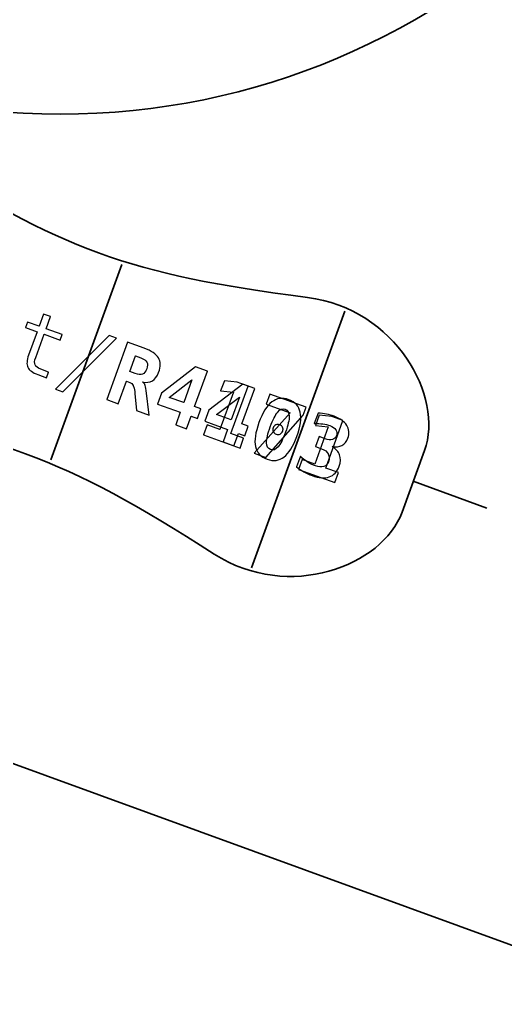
# Model space of a CAD drawing. Header units: centimetres. Extents: x -13.28 to -7.97, y -19.71 to -10.
# Drawn here: x -10.562 to -10.152, y -12.031 to -11.209 of the extents above; entities that cross this region are included whole.
import ezdxf

# ---------------------------------------------------------------- set-up
doc = ezdxf.new("R2010")
doc.units = ezdxf.units.CM
doc.header["$MEASUREMENT"] = 0
doc.layers.add('Layer 1', color=7, linetype='Continuous')

msp = doc.modelspace()

# ---------------------------------------------------------------- linework, layer by layer
at = {"layer": 'Layer 1', "color": 250, "lineweight": 53}
msp.add_open_spline([(-7.98516, -18.67627), (-7.98558, -18.14512), (-8.54242, -17.47947), (-9.25899, -17.74809), (-9.25899, -17.74809), (-9.33974, -17.74752), (-9.32433, -17.67658), (-9.29427, -17.64486), (-9.29427, -17.64486), (-8.42541, -16.74059), (-7.97135, -15.35802), (-7.98776, -14.15099), (-7.98776, -14.15099), (-8.21184, -14.17868), (-8.42831, -14.21438), (-8.63669, -14.25682), (-8.63669, -14.25682), (-8.67638, -14.26289), (-8.71688, -14.23848), (-8.68601, -14.18337), (-8.68601, -14.18337), (-8.5854, -14.05164), (-8.52574, -13.88669), (-8.52574, -13.70822), (-8.52574, -13.70822), (-8.52574, -13.57853), (-8.55718, -13.45672), (-8.61313, -13.34923), (-8.61313, -13.34923), (-8.64537, -13.2889), (-8.60484, -13.25401), (-8.56903, -13.24258), (-8.56903, -13.24258), (-8.25192, -13.14282), (-8.02222, -12.84641), (-8.02222, -12.49653), (-8.02222, -12.49653), (-8.02222, -12.14954), (-8.24821, -11.85574), (-8.56102, -11.7539), (-8.56102, -11.7539), (-8.60304, -11.74053), (-8.63764, -11.69188), (-8.60872, -11.63663), (-8.60872, -11.63663), (-8.55566, -11.53119), (-8.52574, -11.41269), (-8.52574, -11.28647), (-8.52574, -11.28647), (-8.52574, -10.85484), (-8.87549, -10.50334), (-9.30708, -10.50334), (-9.30708, -10.50334), (-9.32637, -10.50609), (-9.35491, -10.47712), (-9.33272, -10.43359), (-9.33272, -10.43359), (-9.31769, -10.39708), (-9.30887, -10.35711), (-9.30887, -10.31534), (-9.30887, -10.31534), (-9.30887, -10.14174), (-9.45097, -10.00144), (-9.62458, -10.00144), (-9.62458, -10.00144), (-9.74985, -10.00144), (-9.8572, -10.0746), (-9.90778, -10.18044), (-9.90778, -10.18044), (-9.92168, -10.21311), (-9.96716, -10.22842), (-10.00219, -10.19727), (-10.00219, -10.19727), (-10.13984, -10.07545), (-10.3205, -10.00144), (-10.51894, -10.00144), (-10.51894, -10.00144), (-10.88149, -10.00144), (-11.18562, -10.24715), (-11.27381, -10.58172), (-11.27381, -10.58172), (-11.28305, -10.60723), (-11.29519, -10.62928), (-11.34356, -10.60638), (-11.34356, -10.60638), (-11.45764, -10.54094), (-11.58884, -10.50334), (-11.72981, -10.50334), (-11.72981, -10.50334), (-12.16144, -10.50334), (-12.51213, -10.85484), (-12.51213, -11.28647), (-12.51213, -11.28647), (-12.51213, -11.41326), (-12.48278, -11.53256), (-12.42916, -11.63826), (-12.42916, -11.63826), (-12.39928, -11.69368), (-12.41141, -11.72797), (-12.4566, -11.74769), (-12.4566, -11.74769), (-12.77933, -11.84361), (-13.01484, -12.14238), (-13.01484, -12.49653), (-13.01484, -12.49653), (-13.01484, -12.8504), (-12.78017, -13.15079), (-12.45742, -13.24699), (-12.45742, -13.24699), (-12.41417, -13.26103), (-12.39388, -13.28587), (-12.41431, -13.32997), (-12.41431, -13.32997), (-12.47657, -13.44212), (-12.51213, -13.57056), (-12.51213, -13.70822), (-12.51213, -13.70822), (-12.51213, -13.93353), (-12.41621, -14.13705), (-12.26339, -14.27996), (-12.26339, -14.27996), (-12.22081, -14.31799), (-12.2218, -14.39077), (-12.23735, -14.41363), (-12.23735, -14.41363), (-13.28288, -16.47435), (-13.077, -17.4974), (-12.50388, -18.36118), (-12.50388, -18.36118), (-12.48648, -18.38171), (-12.45495, -18.50917), (-12.58255, -18.45502), (-12.58255, -18.45502), (-12.74006, -18.3966), (-13.06102, -18.34079), (-13.00299, -19.02733), (-13.00299, -19.02733), (-12.97558, -19.35213), (-12.77135, -19.30817), (-12.58008, -19.25924), (-12.58008, -19.25924), (-12.54547, -19.24284), (-12.48581, -19.31354), (-12.52233, -19.34934), (-12.52233, -19.34934), (-12.60241, -19.47793), (-12.87743, -19.49628), (-12.95462, -19.52961), (-12.95462, -19.52961), (-13.03177, -19.56281), (-13.00673, -19.6987), (-12.80966, -19.69856), (-12.80966, -19.69856), (-12.80966, -19.69856), (-9.46597, -19.6969), (-9.46597, -19.6969), (-9.46597, -19.6969), (-8.56328, -19.71164), (-7.98337, -19.45642), (-7.98516, -18.67805)], degree=3, knots=[0, 0, 0, 0, 0.025, 0.025, 0.025, 0.025, 0.05, 0.05, 0.05, 0.05, 0.075, 0.075, 0.075, 0.075, 0.1, 0.1, 0.1, 0.1, 0.125, 0.125, 0.125, 0.125, 0.15, 0.15, 0.15, 0.15, 0.175, 0.175, 0.175, 0.175, 0.2, 0.2, 0.2, 0.2, 0.225, 0.225, 0.225, 0.225, 0.25, 0.25, 0.25, 0.25, 0.275, 0.275, 0.275, 0.275, 0.3, 0.3, 0.3, 0.3, 0.325, 0.325, 0.325, 0.325, 0.35, 0.35, 0.35, 0.35, 0.375, 0.375, 0.375, 0.375, 0.4, 0.4, 0.4, 0.4, 0.425, 0.425, 0.425, 0.425, 0.45, 0.45, 0.45, 0.45, 0.475, 0.475, 0.475, 0.475, 0.5, 0.5, 0.5, 0.5, 0.525, 0.525, 0.525, 0.525, 0.55, 0.55, 0.55, 0.55, 0.575, 0.575, 0.575, 0.575, 0.6, 0.6, 0.6, 0.6, 0.625, 0.625, 0.625, 0.625, 0.65, 0.65, 0.65, 0.65, 0.675, 0.675, 0.675, 0.675, 0.7, 0.7, 0.7, 0.7, 0.725, 0.725, 0.725, 0.725, 0.75, 0.75, 0.75, 0.75, 0.775, 0.775, 0.775, 0.775, 0.8, 0.8, 0.8, 0.8, 0.825, 0.825, 0.825, 0.825, 0.85, 0.85, 0.85, 0.85, 0.875, 0.875, 0.875, 0.875, 0.9, 0.9, 0.9, 0.9, 0.925, 0.925, 0.925, 0.925, 0.95, 0.95, 0.95, 0.95, 0.975, 0.975, 0.975, 0.975, 1, 1, 1, 1], dxfattribs=at)
at = {"layer": 'Layer 1', "color": 7, "lineweight": 35}
for points, knots in [([(-9.92736, -10.68851), (-9.92736, -11.01986), (-10.19601, -11.28851), (-10.52736, -11.28851), (-10.52736, -11.28851), (-10.69445, -11.28851), (-10.84557, -11.22018), (-10.95436, -11.10996), (-10.95436, -11.10996), (-10.95436, -11.10996), (-10.95436, -10.26706), (-10.95436, -10.26706), (-10.95436, -10.26706), (-10.84557, -10.15684), (-10.69445, -10.08851), (-10.52736, -10.08851), (-10.52736, -10.08851), (-10.19601, -10.08851), (-9.92736, -10.35716), (-9.92736, -10.68851)], [0, 0, 0, 0, 0.2, 0.2, 0.2, 0.2, 0.4, 0.4, 0.4, 0.4, 0.6, 0.6, 0.6, 0.6, 0.8, 0.8, 0.8, 0.8, 1, 1, 1, 1]), ([(-10.31909, -11.44288), (-10.46977, -11.42353), (-10.526, -11.40287), (-10.65398, -11.32098), (-10.65398, -11.32098), (-10.71735, -11.28044), (-10.79599, -11.31119), (-10.81242, -11.35632), (-10.81242, -11.35632), (-10.81242, -11.35632), (-10.8313, -11.40819), (-10.8313, -11.40819), (-10.8313, -11.40819), (-10.84772, -11.45331), (-10.8072, -11.52754), (-10.73264, -11.5371), (-10.73264, -11.5371), (-10.58198, -11.55644), (-10.52571, -11.57708), (-10.39775, -11.659), (-10.39775, -11.659), (-10.33443, -11.69951), (-10.25576, -11.66883), (-10.23932, -11.62366), (-10.23932, -11.62366), (-10.23932, -11.62366), (-10.22044, -11.57179), (-10.22044, -11.57179), (-10.22044, -11.57179), (-10.204, -11.52662), (-10.24447, -11.45246), (-10.31909, -11.44288)], [0, 0, 0, 0, 0.125, 0.125, 0.125, 0.125, 0.25, 0.25, 0.25, 0.25, 0.375, 0.375, 0.375, 0.375, 0.5, 0.5, 0.5, 0.5, 0.625, 0.625, 0.625, 0.625, 0.75, 0.75, 0.75, 0.75, 0.875, 0.875, 0.875, 0.875, 1, 1, 1, 1]), ([(-11.29643, -12.84712), (-11.29643, -12.84712), (-10.886, -11.71949), (-10.886, -11.71949), (-10.886, -11.71949), (-10.886, -11.71949), (-9.75837, -12.12992), (-9.75837, -12.12992), (-9.75837, -12.12992), (-9.75837, -12.12992), (-10.1688, -13.25755), (-10.1688, -13.25755), (-10.1688, -13.25755), (-10.1688, -13.25755), (-11.29643, -12.84712), (-11.29643, -12.84712)], [0, 0, 0, 0, 0.25, 0.25, 0.25, 0.25, 0.5, 0.5, 0.5, 0.5, 0.75, 0.75, 0.75, 0.75, 1, 1, 1, 1])]:
    msp.add_open_spline(points, degree=3, knots=knots, dxfattribs=at)
at = {"layer": 'Layer 1', "color": 250, "lineweight": 35}
msp.add_open_spline([(-10.31909, -11.44288), (-10.46977, -11.42353), (-10.526, -11.40287), (-10.65398, -11.32098), (-10.65398, -11.32098), (-10.71735, -11.28044), (-10.79599, -11.31119), (-10.81242, -11.35632), (-10.81242, -11.35632), (-10.81242, -11.35632), (-10.8313, -11.40819), (-10.8313, -11.40819), (-10.8313, -11.40819), (-10.84772, -11.45331), (-10.8072, -11.52754), (-10.73264, -11.5371), (-10.73264, -11.5371), (-10.58198, -11.55644), (-10.52571, -11.57708), (-10.39775, -11.659), (-10.39775, -11.659), (-10.33443, -11.69951), (-10.25576, -11.66883), (-10.23932, -11.62366), (-10.23932, -11.62366), (-10.23932, -11.62366), (-10.22044, -11.57179), (-10.22044, -11.57179), (-10.22044, -11.57179), (-10.204, -11.52662), (-10.24447, -11.45246), (-10.31909, -11.44288)], degree=3, knots=[0, 0, 0, 0, 0.125, 0.125, 0.125, 0.125, 0.25, 0.25, 0.25, 0.25, 0.375, 0.375, 0.375, 0.375, 0.5, 0.5, 0.5, 0.5, 0.625, 0.625, 0.625, 0.625, 0.75, 0.75, 0.75, 0.75, 0.875, 0.875, 0.875, 0.875, 1, 1, 1, 1], dxfattribs=at)
at = {"layer": 'Layer 1', "color": 251, "lineweight": 35}
msp.add_open_spline([(-10.47546, -11.41523), (-10.47546, -11.41523), (-10.53531, -11.57967), (-10.53531, -11.57967)], degree=3, dxfattribs=at)
at = {"layer": 'Layer 1', "color": 250}
for points, knots in [([(-10.5355, -11.459), (-10.5355, -11.459), (-10.53925, -11.4693), (-10.53925, -11.4693), (-10.53925, -11.4693), (-10.53925, -11.4693), (-10.52572, -11.47422), (-10.52572, -11.47422), (-10.52572, -11.47422), (-10.52572, -11.47422), (-10.52739, -11.47886), (-10.52739, -11.47886), (-10.52739, -11.47886), (-10.52739, -11.47886), (-10.54094, -11.47393), (-10.54094, -11.47393), (-10.54094, -11.47393), (-10.54094, -11.47393), (-10.54809, -11.4936), (-10.54809, -11.4936), (-10.54809, -11.4936), (-10.54907, -11.49628), (-10.54924, -11.49833), (-10.54861, -11.49975), (-10.54861, -11.49975), (-10.54798, -11.50118), (-10.5464, -11.50235), (-10.54388, -11.50328), (-10.54388, -11.50328), (-10.54388, -11.50328), (-10.53718, -11.50571), (-10.53718, -11.50571), (-10.53718, -11.50571), (-10.53718, -11.50571), (-10.53891, -11.51047), (-10.53891, -11.51047), (-10.53891, -11.51047), (-10.53891, -11.51047), (-10.5462, -11.50783), (-10.5462, -11.50783), (-10.5462, -11.50783), (-10.55066, -11.5062), (-10.55348, -11.50416), (-10.55466, -11.50171), (-10.55466, -11.50171), (-10.55584, -11.49924), (-10.55564, -11.49582), (-10.55404, -11.49143), (-10.55404, -11.49143), (-10.55404, -11.49143), (-10.54688, -11.47176), (-10.54688, -11.47176), (-10.54688, -11.47176), (-10.54688, -11.47176), (-10.55656, -11.46823), (-10.55656, -11.46823), (-10.55656, -11.46823), (-10.55656, -11.46823), (-10.55488, -11.4636), (-10.55488, -11.4636), (-10.55488, -11.4636), (-10.55488, -11.4636), (-10.5452, -11.46713), (-10.5452, -11.46713), (-10.5452, -11.46713), (-10.5452, -11.46713), (-10.54145, -11.45684), (-10.54145, -11.45684), (-10.54145, -11.45684), (-10.54145, -11.45684), (-10.5355, -11.459), (-10.5355, -11.459)], [0, 0, 0, 0, 0.055556, 0.055556, 0.055556, 0.055556, 0.111111, 0.111111, 0.111111, 0.111111, 0.166667, 0.166667, 0.166667, 0.166667, 0.222222, 0.222222, 0.222222, 0.222222, 0.277778, 0.277778, 0.277778, 0.277778, 0.333333, 0.333333, 0.333333, 0.333333, 0.388889, 0.388889, 0.388889, 0.388889, 0.444444, 0.444444, 0.444444, 0.444444, 0.5, 0.5, 0.5, 0.5, 0.555556, 0.555556, 0.555556, 0.555556, 0.611111, 0.611111, 0.611111, 0.611111, 0.666667, 0.666667, 0.666667, 0.666667, 0.722222, 0.722222, 0.722222, 0.722222, 0.777778, 0.777778, 0.777778, 0.777778, 0.833333, 0.833333, 0.833333, 0.833333, 0.888889, 0.888889, 0.888889, 0.888889, 0.944444, 0.944444, 0.944444, 0.944444, 1, 1, 1, 1]), ([(-10.5355, -11.459), (-10.5355, -11.459), (-10.53925, -11.4693), (-10.53925, -11.4693), (-10.53925, -11.4693), (-10.53925, -11.4693), (-10.52572, -11.47422), (-10.52572, -11.47422), (-10.52572, -11.47422), (-10.52572, -11.47422), (-10.52739, -11.47886), (-10.52739, -11.47886), (-10.52739, -11.47886), (-10.52739, -11.47886), (-10.54094, -11.47393), (-10.54094, -11.47393), (-10.54094, -11.47393), (-10.54094, -11.47393), (-10.54809, -11.4936), (-10.54809, -11.4936), (-10.54809, -11.4936), (-10.54907, -11.49628), (-10.54924, -11.49833), (-10.54861, -11.49975), (-10.54861, -11.49975), (-10.54798, -11.50118), (-10.5464, -11.50235), (-10.54388, -11.50328), (-10.54388, -11.50328), (-10.54388, -11.50328), (-10.53718, -11.50571), (-10.53718, -11.50571), (-10.53718, -11.50571), (-10.53718, -11.50571), (-10.53891, -11.51047), (-10.53891, -11.51047), (-10.53891, -11.51047), (-10.53891, -11.51047), (-10.5462, -11.50783), (-10.5462, -11.50783), (-10.5462, -11.50783), (-10.55066, -11.5062), (-10.55348, -11.50416), (-10.55466, -11.50171), (-10.55466, -11.50171), (-10.55584, -11.49924), (-10.55564, -11.49582), (-10.55404, -11.49143), (-10.55404, -11.49143), (-10.55404, -11.49143), (-10.54688, -11.47176), (-10.54688, -11.47176), (-10.54688, -11.47176), (-10.54688, -11.47176), (-10.55656, -11.46823), (-10.55656, -11.46823), (-10.55656, -11.46823), (-10.55656, -11.46823), (-10.55488, -11.4636), (-10.55488, -11.4636), (-10.55488, -11.4636), (-10.55488, -11.4636), (-10.5452, -11.46713), (-10.5452, -11.46713), (-10.5452, -11.46713), (-10.5452, -11.46713), (-10.54145, -11.45684), (-10.54145, -11.45684), (-10.54145, -11.45684), (-10.54145, -11.45684), (-10.5355, -11.459), (-10.5355, -11.459)], [0, 0, 0, 0, 0.055556, 0.055556, 0.055556, 0.055556, 0.111111, 0.111111, 0.111111, 0.111111, 0.166667, 0.166667, 0.166667, 0.166667, 0.222222, 0.222222, 0.222222, 0.222222, 0.277778, 0.277778, 0.277778, 0.277778, 0.333333, 0.333333, 0.333333, 0.333333, 0.388889, 0.388889, 0.388889, 0.388889, 0.444444, 0.444444, 0.444444, 0.444444, 0.5, 0.5, 0.5, 0.5, 0.555556, 0.555556, 0.555556, 0.555556, 0.611111, 0.611111, 0.611111, 0.611111, 0.666667, 0.666667, 0.666667, 0.666667, 0.722222, 0.722222, 0.722222, 0.722222, 0.777778, 0.777778, 0.777778, 0.777778, 0.833333, 0.833333, 0.833333, 0.833333, 0.888889, 0.888889, 0.888889, 0.888889, 0.944444, 0.944444, 0.944444, 0.944444, 1, 1, 1, 1]), ([(-10.48603, -11.475), (-10.48603, -11.475), (-10.47988, -11.47724), (-10.47988, -11.47724), (-10.47988, -11.47724), (-10.47988, -11.47724), (-10.52515, -11.52245), (-10.52515, -11.52245), (-10.52515, -11.52245), (-10.52515, -11.52245), (-10.53133, -11.52019), (-10.53133, -11.52019), (-10.53133, -11.52019), (-10.53133, -11.52019), (-10.48603, -11.475), (-10.48603, -11.475)], [0, 0, 0, 0, 0.25, 0.25, 0.25, 0.25, 0.5, 0.5, 0.5, 0.5, 0.75, 0.75, 0.75, 0.75, 1, 1, 1, 1]), ([(-10.48603, -11.475), (-10.48603, -11.475), (-10.47988, -11.47724), (-10.47988, -11.47724), (-10.47988, -11.47724), (-10.47988, -11.47724), (-10.52515, -11.52245), (-10.52515, -11.52245), (-10.52515, -11.52245), (-10.52515, -11.52245), (-10.53133, -11.52019), (-10.53133, -11.52019), (-10.53133, -11.52019), (-10.53133, -11.52019), (-10.48603, -11.475), (-10.48603, -11.475)], [0, 0, 0, 0, 0.25, 0.25, 0.25, 0.25, 0.5, 0.5, 0.5, 0.5, 0.75, 0.75, 0.75, 0.75, 1, 1, 1, 1]), ([(-10.45806, -11.51405), (-10.45718, -11.51459), (-10.45652, -11.51535), (-10.45608, -11.5163), (-10.45608, -11.5163), (-10.45563, -11.51726), (-10.45526, -11.51895), (-10.45499, -11.52133), (-10.45499, -11.52133), (-10.45499, -11.52133), (-10.45257, -11.5419), (-10.45257, -11.5419), (-10.45257, -11.5419), (-10.45257, -11.5419), (-10.46307, -11.53808), (-10.46307, -11.53808), (-10.46307, -11.53808), (-10.46307, -11.53808), (-10.46444, -11.52376), (-10.46444, -11.52376), (-10.46444, -11.52376), (-10.46449, -11.52336), (-10.46455, -11.52279), (-10.46461, -11.52208), (-10.46461, -11.52208), (-10.46498, -11.51781), (-10.46633, -11.51526), (-10.46863, -11.51443), (-10.46863, -11.51443), (-10.46863, -11.51443), (-10.47168, -11.51332), (-10.47168, -11.51332), (-10.47168, -11.51332), (-10.47168, -11.51332), (-10.47863, -11.53242), (-10.47863, -11.53242), (-10.47863, -11.53242), (-10.47863, -11.53242), (-10.48817, -11.52894), (-10.48817, -11.52894), (-10.48817, -11.52894), (-10.48817, -11.52894), (-10.47058, -11.48061), (-10.47058, -11.48061), (-10.47058, -11.48061), (-10.47058, -11.48061), (-10.4568, -11.48564), (-10.4568, -11.48564), (-10.4568, -11.48564), (-10.45059, -11.4879), (-10.44652, -11.49063), (-10.44461, -11.49381), (-10.44461, -11.49381), (-10.44271, -11.497), (-10.44267, -11.50107), (-10.44446, -11.50603), (-10.44446, -11.50603), (-10.44567, -11.50936), (-10.44745, -11.5117), (-10.44978, -11.51307), (-10.44978, -11.51307), (-10.45211, -11.51445), (-10.45487, -11.51478), (-10.45806, -11.51405)], [0, 0, 0, 0, 0.0625, 0.0625, 0.0625, 0.0625, 0.125, 0.125, 0.125, 0.125, 0.1875, 0.1875, 0.1875, 0.1875, 0.25, 0.25, 0.25, 0.25, 0.3125, 0.3125, 0.3125, 0.3125, 0.375, 0.375, 0.375, 0.375, 0.4375, 0.4375, 0.4375, 0.4375, 0.5, 0.5, 0.5, 0.5, 0.5625, 0.5625, 0.5625, 0.5625, 0.625, 0.625, 0.625, 0.625, 0.6875, 0.6875, 0.6875, 0.6875, 0.75, 0.75, 0.75, 0.75, 0.8125, 0.8125, 0.8125, 0.8125, 0.875, 0.875, 0.875, 0.875, 0.9375, 0.9375, 0.9375, 0.9375, 1, 1, 1, 1]), ([(-10.45806, -11.51405), (-10.45718, -11.51459), (-10.45652, -11.51535), (-10.45608, -11.5163), (-10.45608, -11.5163), (-10.45563, -11.51726), (-10.45526, -11.51895), (-10.45499, -11.52133), (-10.45499, -11.52133), (-10.45499, -11.52133), (-10.45257, -11.5419), (-10.45257, -11.5419), (-10.45257, -11.5419), (-10.45257, -11.5419), (-10.46307, -11.53808), (-10.46307, -11.53808), (-10.46307, -11.53808), (-10.46307, -11.53808), (-10.46444, -11.52376), (-10.46444, -11.52376), (-10.46444, -11.52376), (-10.46449, -11.52336), (-10.46455, -11.52279), (-10.46461, -11.52208), (-10.46461, -11.52208), (-10.46498, -11.51781), (-10.46633, -11.51526), (-10.46863, -11.51443), (-10.46863, -11.51443), (-10.46863, -11.51443), (-10.47168, -11.51332), (-10.47168, -11.51332), (-10.47168, -11.51332), (-10.47168, -11.51332), (-10.47863, -11.53242), (-10.47863, -11.53242), (-10.47863, -11.53242), (-10.47863, -11.53242), (-10.48817, -11.52894), (-10.48817, -11.52894), (-10.48817, -11.52894), (-10.48817, -11.52894), (-10.47058, -11.48061), (-10.47058, -11.48061), (-10.47058, -11.48061), (-10.47058, -11.48061), (-10.4568, -11.48564), (-10.4568, -11.48564), (-10.4568, -11.48564), (-10.45059, -11.4879), (-10.44652, -11.49063), (-10.44461, -11.49381), (-10.44461, -11.49381), (-10.44271, -11.497), (-10.44267, -11.50107), (-10.44446, -11.50603), (-10.44446, -11.50603), (-10.44567, -11.50936), (-10.44745, -11.5117), (-10.44978, -11.51307), (-10.44978, -11.51307), (-10.45211, -11.51445), (-10.45487, -11.51478), (-10.45806, -11.51405)], [0, 0, 0, 0, 0.0625, 0.0625, 0.0625, 0.0625, 0.125, 0.125, 0.125, 0.125, 0.1875, 0.1875, 0.1875, 0.1875, 0.25, 0.25, 0.25, 0.25, 0.3125, 0.3125, 0.3125, 0.3125, 0.375, 0.375, 0.375, 0.375, 0.4375, 0.4375, 0.4375, 0.4375, 0.5, 0.5, 0.5, 0.5, 0.5625, 0.5625, 0.5625, 0.5625, 0.625, 0.625, 0.625, 0.625, 0.6875, 0.6875, 0.6875, 0.6875, 0.75, 0.75, 0.75, 0.75, 0.8125, 0.8125, 0.8125, 0.8125, 0.875, 0.875, 0.875, 0.875, 0.9375, 0.9375, 0.9375, 0.9375, 1, 1, 1, 1]), ([(-10.46397, -11.49213), (-10.46397, -11.49213), (-10.46874, -11.50529), (-10.46874, -11.50529), (-10.46874, -11.50529), (-10.46874, -11.50529), (-10.46425, -11.50693), (-10.46425, -11.50693), (-10.46425, -11.50693), (-10.46164, -11.50788), (-10.45958, -11.50804), (-10.45808, -11.50743), (-10.45808, -11.50743), (-10.45657, -11.50682), (-10.4554, -11.50534), (-10.45454, -11.50299), (-10.45454, -11.50299), (-10.45369, -11.50064), (-10.45364, -11.49875), (-10.45439, -11.49733), (-10.45439, -11.49733), (-10.45514, -11.49591), (-10.45683, -11.49472), (-10.45947, -11.49377), (-10.45947, -11.49377), (-10.45947, -11.49377), (-10.46397, -11.49213), (-10.46397, -11.49213)], [0, 0, 0, 0, 0.142857, 0.142857, 0.142857, 0.142857, 0.285714, 0.285714, 0.285714, 0.285714, 0.428571, 0.428571, 0.428571, 0.428571, 0.571429, 0.571429, 0.571429, 0.571429, 0.714286, 0.714286, 0.714286, 0.714286, 0.857143, 0.857143, 0.857143, 0.857143, 1, 1, 1, 1]), ([(-10.46397, -11.49213), (-10.46397, -11.49213), (-10.46874, -11.50529), (-10.46874, -11.50529), (-10.46874, -11.50529), (-10.46874, -11.50529), (-10.46425, -11.50693), (-10.46425, -11.50693), (-10.46425, -11.50693), (-10.46164, -11.50788), (-10.45958, -11.50804), (-10.45808, -11.50743), (-10.45808, -11.50743), (-10.45657, -11.50682), (-10.4554, -11.50534), (-10.45454, -11.50299), (-10.45454, -11.50299), (-10.45369, -11.50064), (-10.45364, -11.49875), (-10.45439, -11.49733), (-10.45439, -11.49733), (-10.45514, -11.49591), (-10.45683, -11.49472), (-10.45947, -11.49377), (-10.45947, -11.49377), (-10.45947, -11.49377), (-10.46397, -11.49213), (-10.46397, -11.49213)], [0, 0, 0, 0, 0.142857, 0.142857, 0.142857, 0.142857, 0.285714, 0.285714, 0.285714, 0.285714, 0.428571, 0.428571, 0.428571, 0.428571, 0.571429, 0.571429, 0.571429, 0.571429, 0.714286, 0.714286, 0.714286, 0.714286, 0.857143, 0.857143, 0.857143, 0.857143, 1, 1, 1, 1]), ([(-10.41335, -11.50145), (-10.41335, -11.50145), (-10.40334, -11.50509), (-10.40334, -11.50509), (-10.40334, -11.50509), (-10.40334, -11.50509), (-10.41416, -11.5348), (-10.41416, -11.5348), (-10.41416, -11.5348), (-10.41416, -11.5348), (-10.40885, -11.53673), (-10.40885, -11.53673), (-10.40885, -11.53673), (-10.40885, -11.53673), (-10.41183, -11.54492), (-10.41183, -11.54492), (-10.41183, -11.54492), (-10.41183, -11.54492), (-10.41713, -11.54299), (-10.41713, -11.54299), (-10.41713, -11.54299), (-10.41713, -11.54299), (-10.42094, -11.55342), (-10.42094, -11.55342), (-10.42094, -11.55342), (-10.42094, -11.55342), (-10.43009, -11.55009), (-10.43009, -11.55009), (-10.43009, -11.55009), (-10.43009, -11.55009), (-10.42629, -11.53965), (-10.42629, -11.53965), (-10.42629, -11.53965), (-10.42629, -11.53965), (-10.44546, -11.53268), (-10.44546, -11.53268), (-10.44546, -11.53268), (-10.44546, -11.53268), (-10.4421, -11.52342), (-10.4421, -11.52342), (-10.4421, -11.52342), (-10.4421, -11.52342), (-10.41335, -11.50145), (-10.41335, -11.50145)], [0, 0, 0, 0, 0.090909, 0.090909, 0.090909, 0.090909, 0.181818, 0.181818, 0.181818, 0.181818, 0.272727, 0.272727, 0.272727, 0.272727, 0.363636, 0.363636, 0.363636, 0.363636, 0.454545, 0.454545, 0.454545, 0.454545, 0.545455, 0.545455, 0.545455, 0.545455, 0.636364, 0.636364, 0.636364, 0.636364, 0.727273, 0.727273, 0.727273, 0.727273, 0.818182, 0.818182, 0.818182, 0.818182, 0.909091, 0.909091, 0.909091, 0.909091, 1, 1, 1, 1]), ([(-10.41335, -11.50145), (-10.41335, -11.50145), (-10.40334, -11.50509), (-10.40334, -11.50509), (-10.40334, -11.50509), (-10.40334, -11.50509), (-10.41416, -11.5348), (-10.41416, -11.5348), (-10.41416, -11.5348), (-10.41416, -11.5348), (-10.40885, -11.53673), (-10.40885, -11.53673), (-10.40885, -11.53673), (-10.40885, -11.53673), (-10.41183, -11.54492), (-10.41183, -11.54492), (-10.41183, -11.54492), (-10.41183, -11.54492), (-10.41713, -11.54299), (-10.41713, -11.54299), (-10.41713, -11.54299), (-10.41713, -11.54299), (-10.42094, -11.55342), (-10.42094, -11.55342), (-10.42094, -11.55342), (-10.42094, -11.55342), (-10.43009, -11.55009), (-10.43009, -11.55009), (-10.43009, -11.55009), (-10.43009, -11.55009), (-10.42629, -11.53965), (-10.42629, -11.53965), (-10.42629, -11.53965), (-10.42629, -11.53965), (-10.44546, -11.53268), (-10.44546, -11.53268), (-10.44546, -11.53268), (-10.44546, -11.53268), (-10.4421, -11.52342), (-10.4421, -11.52342), (-10.4421, -11.52342), (-10.4421, -11.52342), (-10.41335, -11.50145), (-10.41335, -11.50145)], [0, 0, 0, 0, 0.090909, 0.090909, 0.090909, 0.090909, 0.181818, 0.181818, 0.181818, 0.181818, 0.272727, 0.272727, 0.272727, 0.272727, 0.363636, 0.363636, 0.363636, 0.363636, 0.454545, 0.454545, 0.454545, 0.454545, 0.545455, 0.545455, 0.545455, 0.545455, 0.636364, 0.636364, 0.636364, 0.636364, 0.727273, 0.727273, 0.727273, 0.727273, 0.818182, 0.818182, 0.818182, 0.818182, 0.909091, 0.909091, 0.909091, 0.909091, 1, 1, 1, 1]), ([(-10.41638, -11.51237), (-10.41638, -11.51237), (-10.43553, -11.52702), (-10.43553, -11.52702), (-10.43553, -11.52702), (-10.43553, -11.52702), (-10.42332, -11.53147), (-10.42332, -11.53147), (-10.42332, -11.53147), (-10.42332, -11.53147), (-10.41638, -11.51237), (-10.41638, -11.51237)], [0, 0, 0, 0, 0.333333, 0.333333, 0.333333, 0.333333, 0.666667, 0.666667, 0.666667, 0.666667, 1, 1, 1, 1]), ([(-10.41638, -11.51237), (-10.41638, -11.51237), (-10.43553, -11.52702), (-10.43553, -11.52702), (-10.43553, -11.52702), (-10.43553, -11.52702), (-10.42332, -11.53147), (-10.42332, -11.53147), (-10.42332, -11.53147), (-10.42332, -11.53147), (-10.41638, -11.51237), (-10.41638, -11.51237)], [0, 0, 0, 0, 0.333333, 0.333333, 0.333333, 0.333333, 0.666667, 0.666667, 0.666667, 0.666667, 1, 1, 1, 1]), ([(-10.40348, -11.55023), (-10.40348, -11.55023), (-10.39281, -11.55412), (-10.39281, -11.55412), (-10.39281, -11.55412), (-10.39281, -11.55412), (-10.3814, -11.52276), (-10.3814, -11.52276), (-10.3814, -11.52276), (-10.3814, -11.52276), (-10.39224, -11.52161), (-10.39224, -11.52161), (-10.39224, -11.52161), (-10.39224, -11.52161), (-10.3891, -11.513), (-10.3891, -11.513), (-10.3891, -11.513), (-10.3891, -11.513), (-10.37823, -11.51424), (-10.37823, -11.51424), (-10.37823, -11.51424), (-10.37823, -11.51424), (-10.369, -11.5176), (-10.369, -11.5176), (-10.369, -11.5176), (-10.369, -11.5176), (-10.38352, -11.5575), (-10.38352, -11.5575), (-10.38352, -11.5575), (-10.38352, -11.5575), (-10.37284, -11.56139), (-10.37284, -11.56139), (-10.37284, -11.56139), (-10.37284, -11.56139), (-10.37591, -11.56981), (-10.37591, -11.56981), (-10.37591, -11.56981), (-10.37591, -11.56981), (-10.40656, -11.55866), (-10.40656, -11.55866), (-10.40656, -11.55866), (-10.40656, -11.55866), (-10.40348, -11.55023), (-10.40348, -11.55023)], [0, 0, 0, 0, 0.090909, 0.090909, 0.090909, 0.090909, 0.181818, 0.181818, 0.181818, 0.181818, 0.272727, 0.272727, 0.272727, 0.272727, 0.363636, 0.363636, 0.363636, 0.363636, 0.454545, 0.454545, 0.454545, 0.454545, 0.545455, 0.545455, 0.545455, 0.545455, 0.636364, 0.636364, 0.636364, 0.636364, 0.727273, 0.727273, 0.727273, 0.727273, 0.818182, 0.818182, 0.818182, 0.818182, 0.909091, 0.909091, 0.909091, 0.909091, 1, 1, 1, 1]), ([(-10.37343, -11.51598), (-10.37343, -11.51598), (-10.36342, -11.51962), (-10.36342, -11.51962), (-10.36342, -11.51962), (-10.36342, -11.51962), (-10.37424, -11.54933), (-10.37424, -11.54933), (-10.37424, -11.54933), (-10.37424, -11.54933), (-10.36893, -11.55126), (-10.36893, -11.55126), (-10.36893, -11.55126), (-10.36893, -11.55126), (-10.37191, -11.55945), (-10.37191, -11.55945), (-10.37191, -11.55945), (-10.37191, -11.55945), (-10.37721, -11.55752), (-10.37721, -11.55752), (-10.37721, -11.55752), (-10.37721, -11.55752), (-10.38102, -11.56795), (-10.38102, -11.56795), (-10.38102, -11.56795), (-10.38102, -11.56795), (-10.39017, -11.56462), (-10.39017, -11.56462), (-10.39017, -11.56462), (-10.39017, -11.56462), (-10.38637, -11.55418), (-10.38637, -11.55418), (-10.38637, -11.55418), (-10.38637, -11.55418), (-10.40554, -11.54721), (-10.40554, -11.54721), (-10.40554, -11.54721), (-10.40554, -11.54721), (-10.40218, -11.53795), (-10.40218, -11.53795), (-10.40218, -11.53795), (-10.40218, -11.53795), (-10.37343, -11.51598), (-10.37343, -11.51598)], [0, 0, 0, 0, 0.090909, 0.090909, 0.090909, 0.090909, 0.181818, 0.181818, 0.181818, 0.181818, 0.272727, 0.272727, 0.272727, 0.272727, 0.363636, 0.363636, 0.363636, 0.363636, 0.454545, 0.454545, 0.454545, 0.454545, 0.545455, 0.545455, 0.545455, 0.545455, 0.636364, 0.636364, 0.636364, 0.636364, 0.727273, 0.727273, 0.727273, 0.727273, 0.818182, 0.818182, 0.818182, 0.818182, 0.909091, 0.909091, 0.909091, 0.909091, 1, 1, 1, 1]), ([(-10.35076, -11.52422), (-10.35076, -11.52422), (-10.32021, -11.53535), (-10.32021, -11.53535), (-10.32021, -11.53535), (-10.32021, -11.53535), (-10.32267, -11.54211), (-10.32267, -11.54211), (-10.32267, -11.54211), (-10.32267, -11.54211), (-10.35418, -11.57771), (-10.35418, -11.57771), (-10.35418, -11.57771), (-10.35418, -11.57771), (-10.36391, -11.57416), (-10.36391, -11.57416), (-10.36391, -11.57416), (-10.36391, -11.57416), (-10.33367, -11.53998), (-10.33367, -11.53998), (-10.33367, -11.53998), (-10.33367, -11.53998), (-10.35383, -11.53264), (-10.35383, -11.53264), (-10.35383, -11.53264), (-10.35383, -11.53264), (-10.35076, -11.52422), (-10.35076, -11.52422)], [0, 0, 0, 0, 0.142857, 0.142857, 0.142857, 0.142857, 0.285714, 0.285714, 0.285714, 0.285714, 0.428571, 0.428571, 0.428571, 0.428571, 0.571429, 0.571429, 0.571429, 0.571429, 0.714286, 0.714286, 0.714286, 0.714286, 0.857143, 0.857143, 0.857143, 0.857143, 1, 1, 1, 1]), ([(-10.37646, -11.5269), (-10.37646, -11.5269), (-10.39561, -11.54155), (-10.39561, -11.54155), (-10.39561, -11.54155), (-10.39561, -11.54155), (-10.3834, -11.546), (-10.3834, -11.546), (-10.3834, -11.546), (-10.3834, -11.546), (-10.37646, -11.5269), (-10.37646, -11.5269)], [0, 0, 0, 0, 0.333333, 0.333333, 0.333333, 0.333333, 0.666667, 0.666667, 0.666667, 0.666667, 1, 1, 1, 1]), ([(-10.35997, -11.54829), (-10.35691, -11.53992), (-10.3533, -11.53412), (-10.34913, -11.53091), (-10.34913, -11.53091), (-10.34495, -11.5277), (-10.3402, -11.52707), (-10.33487, -11.52901), (-10.33487, -11.52901), (-10.32952, -11.53096), (-10.32628, -11.5345), (-10.32513, -11.53962), (-10.32513, -11.53962), (-10.32399, -11.54476), (-10.32497, -11.55153), (-10.32802, -11.55992), (-10.32802, -11.55992), (-10.33107, -11.56829), (-10.33467, -11.57408), (-10.33884, -11.57728), (-10.33884, -11.57728), (-10.34302, -11.58048), (-10.34777, -11.5811), (-10.35312, -11.57915), (-10.35312, -11.57915), (-10.35845, -11.57722), (-10.36168, -11.57368), (-10.36282, -11.56854), (-10.36282, -11.56854), (-10.36395, -11.56339), (-10.363, -11.55664), (-10.35997, -11.54829)], [0, 0, 0, 0, 0.125, 0.125, 0.125, 0.125, 0.25, 0.25, 0.25, 0.25, 0.375, 0.375, 0.375, 0.375, 0.5, 0.5, 0.5, 0.5, 0.625, 0.625, 0.625, 0.625, 0.75, 0.75, 0.75, 0.75, 0.875, 0.875, 0.875, 0.875, 1, 1, 1, 1]), ([(-10.33781, -11.5371), (-10.34002, -11.5363), (-10.34212, -11.53706), (-10.34412, -11.53939), (-10.34412, -11.53939), (-10.34612, -11.54172), (-10.3482, -11.54585), (-10.35036, -11.55179), (-10.35036, -11.55179), (-10.35252, -11.5577), (-10.35357, -11.5622), (-10.35354, -11.56527), (-10.35354, -11.56527), (-10.3535, -11.56833), (-10.35238, -11.57026), (-10.35019, -11.57106), (-10.35019, -11.57106), (-10.34795, -11.57187), (-10.34584, -11.57112), (-10.34385, -11.56879), (-10.34385, -11.56879), (-10.34185, -11.56646), (-10.33977, -11.56234), (-10.33762, -11.55643), (-10.33762, -11.55643), (-10.33546, -11.5505), (-10.33439, -11.54599), (-10.33443, -11.54291), (-10.33443, -11.54291), (-10.33446, -11.53985), (-10.33559, -11.53792), (-10.33781, -11.5371)], [0, 0, 0, 0, 0.125, 0.125, 0.125, 0.125, 0.25, 0.25, 0.25, 0.25, 0.375, 0.375, 0.375, 0.375, 0.5, 0.5, 0.5, 0.5, 0.625, 0.625, 0.625, 0.625, 0.75, 0.75, 0.75, 0.75, 0.875, 0.875, 0.875, 0.875, 1, 1, 1, 1]), ([(-10.30718, -11.57034), (-10.30718, -11.57034), (-10.31229, -11.56848), (-10.31229, -11.56848), (-10.31229, -11.56848), (-10.31229, -11.56848), (-10.30923, -11.56006), (-10.30923, -11.56006), (-10.30923, -11.56006), (-10.30923, -11.56006), (-10.30412, -11.56192), (-10.30412, -11.56192), (-10.30412, -11.56192), (-10.30174, -11.56279), (-10.29973, -11.56299), (-10.29808, -11.56252), (-10.29808, -11.56252), (-10.29642, -11.56206), (-10.2953, -11.56098), (-10.29467, -11.55927), (-10.29467, -11.55927), (-10.29402, -11.55748), (-10.29417, -11.55584), (-10.29511, -11.55436), (-10.29511, -11.55436), (-10.29605, -11.55288), (-10.2977, -11.55171), (-10.30008, -11.55084), (-10.30008, -11.55084), (-10.30189, -11.55018), (-10.30393, -11.5497), (-10.30616, -11.54941), (-10.30616, -11.54941), (-10.30839, -11.5491), (-10.31078, -11.54898), (-10.31332, -11.54902), (-10.31332, -11.54902), (-10.31332, -11.54902), (-10.31016, -11.54036), (-10.31016, -11.54036), (-10.31016, -11.54036), (-10.30768, -11.54049), (-10.30531, -11.54079), (-10.30303, -11.54121), (-10.30303, -11.54121), (-10.30074, -11.54164), (-10.29861, -11.54222), (-10.29662, -11.54294), (-10.29662, -11.54294), (-10.29153, -11.54479), (-10.28796, -11.54735), (-10.28592, -11.5506), (-10.28592, -11.5506), (-10.28388, -11.55388), (-10.28357, -11.55745), (-10.285, -11.56137), (-10.285, -11.56137), (-10.28604, -11.56423), (-10.28771, -11.56628), (-10.29001, -11.56751), (-10.29001, -11.56751), (-10.29232, -11.56874), (-10.29509, -11.56908), (-10.29834, -11.56852), (-10.29834, -11.56852), (-10.2951, -11.57039), (-10.29297, -11.57272), (-10.29194, -11.57554), (-10.29194, -11.57554), (-10.29092, -11.57833), (-10.29103, -11.58149), (-10.2923, -11.58498), (-10.2923, -11.58498), (-10.29401, -11.58967), (-10.29681, -11.59269), (-10.30072, -11.59406), (-10.30072, -11.59406), (-10.30461, -11.59542), (-10.30941, -11.59507), (-10.31513, -11.59299), (-10.31513, -11.59299), (-10.31756, -11.5921), (-10.31989, -11.59102), (-10.3221, -11.58976), (-10.3221, -11.58976), (-10.32433, -11.58848), (-10.32636, -11.58706), (-10.32825, -11.5855), (-10.32825, -11.5855), (-10.32825, -11.5855), (-10.32501, -11.57663), (-10.32501, -11.57663), (-10.32501, -11.57663), (-10.32335, -11.57838), (-10.32144, -11.57996), (-10.31928, -11.58133), (-10.31928, -11.58133), (-10.31712, -11.58272), (-10.31475, -11.58389), (-10.31216, -11.58482), (-10.31216, -11.58482), (-10.30957, -11.58576), (-10.3073, -11.58592), (-10.30536, -11.58527), (-10.30536, -11.58527), (-10.30341, -11.58462), (-10.30206, -11.58329), (-10.30133, -11.58126), (-10.30133, -11.58126), (-10.30043, -11.57878), (-10.30049, -11.5766), (-10.3015, -11.57469), (-10.3015, -11.57469), (-10.30252, -11.5728), (-10.30442, -11.57134), (-10.30718, -11.57034)], [0, 0, 0, 0, 0.034483, 0.034483, 0.034483, 0.034483, 0.068966, 0.068966, 0.068966, 0.068966, 0.103448, 0.103448, 0.103448, 0.103448, 0.137931, 0.137931, 0.137931, 0.137931, 0.172414, 0.172414, 0.172414, 0.172414, 0.206897, 0.206897, 0.206897, 0.206897, 0.241379, 0.241379, 0.241379, 0.241379, 0.275862, 0.275862, 0.275862, 0.275862, 0.310345, 0.310345, 0.310345, 0.310345, 0.344828, 0.344828, 0.344828, 0.344828, 0.37931, 0.37931, 0.37931, 0.37931, 0.413793, 0.413793, 0.413793, 0.413793, 0.448276, 0.448276, 0.448276, 0.448276, 0.482759, 0.482759, 0.482759, 0.482759, 0.517241, 0.517241, 0.517241, 0.517241, 0.551724, 0.551724, 0.551724, 0.551724, 0.586207, 0.586207, 0.586207, 0.586207, 0.62069, 0.62069, 0.62069, 0.62069, 0.655172, 0.655172, 0.655172, 0.655172, 0.689655, 0.689655, 0.689655, 0.689655, 0.724138, 0.724138, 0.724138, 0.724138, 0.758621, 0.758621, 0.758621, 0.758621, 0.793103, 0.793103, 0.793103, 0.793103, 0.827586, 0.827586, 0.827586, 0.827586, 0.862069, 0.862069, 0.862069, 0.862069, 0.896552, 0.896552, 0.896552, 0.896552, 0.931034, 0.931034, 0.931034, 0.931034, 0.965517, 0.965517, 0.965517, 0.965517, 1, 1, 1, 1]), ([(-10.32365, -11.57928), (-10.32365, -11.57928), (-10.31298, -11.58317), (-10.31298, -11.58317), (-10.31298, -11.58317), (-10.31298, -11.58317), (-10.30157, -11.55181), (-10.30157, -11.55181), (-10.30157, -11.55181), (-10.30157, -11.55181), (-10.31241, -11.55066), (-10.31241, -11.55066), (-10.31241, -11.55066), (-10.31241, -11.55066), (-10.30927, -11.54205), (-10.30927, -11.54205), (-10.30927, -11.54205), (-10.30927, -11.54205), (-10.2984, -11.54329), (-10.2984, -11.54329), (-10.2984, -11.54329), (-10.2984, -11.54329), (-10.28917, -11.54665), (-10.28917, -11.54665), (-10.28917, -11.54665), (-10.28917, -11.54665), (-10.30369, -11.58655), (-10.30369, -11.58655), (-10.30369, -11.58655), (-10.30369, -11.58655), (-10.29301, -11.59044), (-10.29301, -11.59044), (-10.29301, -11.59044), (-10.29301, -11.59044), (-10.29608, -11.59886), (-10.29608, -11.59886), (-10.29608, -11.59886), (-10.29608, -11.59886), (-10.32673, -11.58771), (-10.32673, -11.58771), (-10.32673, -11.58771), (-10.32673, -11.58771), (-10.32365, -11.57928), (-10.32365, -11.57928)], [0, 0, 0, 0, 0.090909, 0.090909, 0.090909, 0.090909, 0.181818, 0.181818, 0.181818, 0.181818, 0.272727, 0.272727, 0.272727, 0.272727, 0.363636, 0.363636, 0.363636, 0.363636, 0.454545, 0.454545, 0.454545, 0.454545, 0.545455, 0.545455, 0.545455, 0.545455, 0.636364, 0.636364, 0.636364, 0.636364, 0.727273, 0.727273, 0.727273, 0.727273, 0.818182, 0.818182, 0.818182, 0.818182, 0.909091, 0.909091, 0.909091, 0.909091, 1, 1, 1, 1]), ([(-10.34802, -11.55264), (-10.3476, -11.55151), (-10.34686, -11.55068), (-10.34581, -11.55019), (-10.34581, -11.55019), (-10.34475, -11.54969), (-10.34366, -11.54965), (-10.34254, -11.55006), (-10.34254, -11.55006), (-10.34139, -11.55048), (-10.34058, -11.55121), (-10.34008, -11.55227), (-10.34008, -11.55227), (-10.33958, -11.55334), (-10.33955, -11.55443), (-10.33996, -11.55557), (-10.33996, -11.55557), (-10.34037, -11.5567), (-10.34111, -11.5575), (-10.34216, -11.558), (-10.34216, -11.558), (-10.34322, -11.55848), (-10.34433, -11.55854), (-10.34547, -11.55811), (-10.34547, -11.55811), (-10.34658, -11.55772), (-10.34739, -11.55699), (-10.34789, -11.55593), (-10.34789, -11.55593), (-10.34839, -11.55488), (-10.34843, -11.55379), (-10.34802, -11.55264)], [0, 0, 0, 0, 0.125, 0.125, 0.125, 0.125, 0.25, 0.25, 0.25, 0.25, 0.375, 0.375, 0.375, 0.375, 0.5, 0.5, 0.5, 0.5, 0.625, 0.625, 0.625, 0.625, 0.75, 0.75, 0.75, 0.75, 0.875, 0.875, 0.875, 0.875, 1, 1, 1, 1])]:
    msp.add_open_spline(points, degree=3, knots=knots, dxfattribs=at)
at = {"layer": 'Layer 1', "color": 7, "lineweight": 20}
for points, knots in [([(-10.5355, -11.459), (-10.5355, -11.459), (-10.53925, -11.4693), (-10.53925, -11.4693), (-10.53925, -11.4693), (-10.53925, -11.4693), (-10.52572, -11.47422), (-10.52572, -11.47422), (-10.52572, -11.47422), (-10.52572, -11.47422), (-10.52739, -11.47886), (-10.52739, -11.47886), (-10.52739, -11.47886), (-10.52739, -11.47886), (-10.54094, -11.47393), (-10.54094, -11.47393), (-10.54094, -11.47393), (-10.54094, -11.47393), (-10.54809, -11.4936), (-10.54809, -11.4936), (-10.54809, -11.4936), (-10.54907, -11.49628), (-10.54924, -11.49833), (-10.54861, -11.49975), (-10.54861, -11.49975), (-10.54798, -11.50118), (-10.5464, -11.50235), (-10.54388, -11.50328), (-10.54388, -11.50328), (-10.54388, -11.50328), (-10.53718, -11.50571), (-10.53718, -11.50571), (-10.53718, -11.50571), (-10.53718, -11.50571), (-10.53891, -11.51047), (-10.53891, -11.51047), (-10.53891, -11.51047), (-10.53891, -11.51047), (-10.5462, -11.50783), (-10.5462, -11.50783), (-10.5462, -11.50783), (-10.55066, -11.5062), (-10.55348, -11.50416), (-10.55466, -11.50171), (-10.55466, -11.50171), (-10.55584, -11.49924), (-10.55564, -11.49582), (-10.55404, -11.49143), (-10.55404, -11.49143), (-10.55404, -11.49143), (-10.54688, -11.47176), (-10.54688, -11.47176), (-10.54688, -11.47176), (-10.54688, -11.47176), (-10.55656, -11.46823), (-10.55656, -11.46823), (-10.55656, -11.46823), (-10.55656, -11.46823), (-10.55488, -11.4636), (-10.55488, -11.4636), (-10.55488, -11.4636), (-10.55488, -11.4636), (-10.5452, -11.46713), (-10.5452, -11.46713), (-10.5452, -11.46713), (-10.5452, -11.46713), (-10.54145, -11.45684), (-10.54145, -11.45684), (-10.54145, -11.45684), (-10.54145, -11.45684), (-10.5355, -11.459), (-10.5355, -11.459)], [0, 0, 0, 0, 0.055556, 0.055556, 0.055556, 0.055556, 0.111111, 0.111111, 0.111111, 0.111111, 0.166667, 0.166667, 0.166667, 0.166667, 0.222222, 0.222222, 0.222222, 0.222222, 0.277778, 0.277778, 0.277778, 0.277778, 0.333333, 0.333333, 0.333333, 0.333333, 0.388889, 0.388889, 0.388889, 0.388889, 0.444444, 0.444444, 0.444444, 0.444444, 0.5, 0.5, 0.5, 0.5, 0.555556, 0.555556, 0.555556, 0.555556, 0.611111, 0.611111, 0.611111, 0.611111, 0.666667, 0.666667, 0.666667, 0.666667, 0.722222, 0.722222, 0.722222, 0.722222, 0.777778, 0.777778, 0.777778, 0.777778, 0.833333, 0.833333, 0.833333, 0.833333, 0.888889, 0.888889, 0.888889, 0.888889, 0.944444, 0.944444, 0.944444, 0.944444, 1, 1, 1, 1]), ([(-10.48603, -11.475), (-10.48603, -11.475), (-10.47988, -11.47724), (-10.47988, -11.47724), (-10.47988, -11.47724), (-10.47988, -11.47724), (-10.52515, -11.52245), (-10.52515, -11.52245), (-10.52515, -11.52245), (-10.52515, -11.52245), (-10.53133, -11.52019), (-10.53133, -11.52019), (-10.53133, -11.52019), (-10.53133, -11.52019), (-10.48603, -11.475), (-10.48603, -11.475)], [0, 0, 0, 0, 0.25, 0.25, 0.25, 0.25, 0.5, 0.5, 0.5, 0.5, 0.75, 0.75, 0.75, 0.75, 1, 1, 1, 1]), ([(-10.45806, -11.51405), (-10.45718, -11.51459), (-10.45652, -11.51535), (-10.45608, -11.5163), (-10.45608, -11.5163), (-10.45563, -11.51726), (-10.45526, -11.51895), (-10.45499, -11.52133), (-10.45499, -11.52133), (-10.45499, -11.52133), (-10.45257, -11.5419), (-10.45257, -11.5419), (-10.45257, -11.5419), (-10.45257, -11.5419), (-10.46307, -11.53808), (-10.46307, -11.53808), (-10.46307, -11.53808), (-10.46307, -11.53808), (-10.46444, -11.52376), (-10.46444, -11.52376), (-10.46444, -11.52376), (-10.46449, -11.52336), (-10.46455, -11.52279), (-10.46461, -11.52208), (-10.46461, -11.52208), (-10.46498, -11.51781), (-10.46633, -11.51526), (-10.46863, -11.51443), (-10.46863, -11.51443), (-10.46863, -11.51443), (-10.47168, -11.51332), (-10.47168, -11.51332), (-10.47168, -11.51332), (-10.47168, -11.51332), (-10.47863, -11.53242), (-10.47863, -11.53242), (-10.47863, -11.53242), (-10.47863, -11.53242), (-10.48817, -11.52894), (-10.48817, -11.52894), (-10.48817, -11.52894), (-10.48817, -11.52894), (-10.47058, -11.48061), (-10.47058, -11.48061), (-10.47058, -11.48061), (-10.47058, -11.48061), (-10.4568, -11.48564), (-10.4568, -11.48564), (-10.4568, -11.48564), (-10.45059, -11.4879), (-10.44652, -11.49063), (-10.44461, -11.49381), (-10.44461, -11.49381), (-10.44271, -11.497), (-10.44267, -11.50107), (-10.44446, -11.50603), (-10.44446, -11.50603), (-10.44567, -11.50936), (-10.44745, -11.5117), (-10.44978, -11.51307), (-10.44978, -11.51307), (-10.45211, -11.51445), (-10.45487, -11.51478), (-10.45806, -11.51405)], [0, 0, 0, 0, 0.0625, 0.0625, 0.0625, 0.0625, 0.125, 0.125, 0.125, 0.125, 0.1875, 0.1875, 0.1875, 0.1875, 0.25, 0.25, 0.25, 0.25, 0.3125, 0.3125, 0.3125, 0.3125, 0.375, 0.375, 0.375, 0.375, 0.4375, 0.4375, 0.4375, 0.4375, 0.5, 0.5, 0.5, 0.5, 0.5625, 0.5625, 0.5625, 0.5625, 0.625, 0.625, 0.625, 0.625, 0.6875, 0.6875, 0.6875, 0.6875, 0.75, 0.75, 0.75, 0.75, 0.8125, 0.8125, 0.8125, 0.8125, 0.875, 0.875, 0.875, 0.875, 0.9375, 0.9375, 0.9375, 0.9375, 1, 1, 1, 1]), ([(-10.46397, -11.49213), (-10.46397, -11.49213), (-10.46874, -11.50529), (-10.46874, -11.50529), (-10.46874, -11.50529), (-10.46874, -11.50529), (-10.46425, -11.50693), (-10.46425, -11.50693), (-10.46425, -11.50693), (-10.46164, -11.50788), (-10.45958, -11.50804), (-10.45808, -11.50743), (-10.45808, -11.50743), (-10.45657, -11.50682), (-10.4554, -11.50534), (-10.45454, -11.50299), (-10.45454, -11.50299), (-10.45369, -11.50064), (-10.45364, -11.49875), (-10.45439, -11.49733), (-10.45439, -11.49733), (-10.45514, -11.49591), (-10.45683, -11.49472), (-10.45947, -11.49377), (-10.45947, -11.49377), (-10.45947, -11.49377), (-10.46397, -11.49213), (-10.46397, -11.49213)], [0, 0, 0, 0, 0.142857, 0.142857, 0.142857, 0.142857, 0.285714, 0.285714, 0.285714, 0.285714, 0.428571, 0.428571, 0.428571, 0.428571, 0.571429, 0.571429, 0.571429, 0.571429, 0.714286, 0.714286, 0.714286, 0.714286, 0.857143, 0.857143, 0.857143, 0.857143, 1, 1, 1, 1]), ([(-10.41335, -11.50145), (-10.41335, -11.50145), (-10.40334, -11.50509), (-10.40334, -11.50509), (-10.40334, -11.50509), (-10.40334, -11.50509), (-10.41416, -11.5348), (-10.41416, -11.5348), (-10.41416, -11.5348), (-10.41416, -11.5348), (-10.40885, -11.53673), (-10.40885, -11.53673), (-10.40885, -11.53673), (-10.40885, -11.53673), (-10.41183, -11.54492), (-10.41183, -11.54492), (-10.41183, -11.54492), (-10.41183, -11.54492), (-10.41713, -11.54299), (-10.41713, -11.54299), (-10.41713, -11.54299), (-10.41713, -11.54299), (-10.42094, -11.55342), (-10.42094, -11.55342), (-10.42094, -11.55342), (-10.42094, -11.55342), (-10.43009, -11.55009), (-10.43009, -11.55009), (-10.43009, -11.55009), (-10.43009, -11.55009), (-10.42629, -11.53965), (-10.42629, -11.53965), (-10.42629, -11.53965), (-10.42629, -11.53965), (-10.44546, -11.53268), (-10.44546, -11.53268), (-10.44546, -11.53268), (-10.44546, -11.53268), (-10.4421, -11.52342), (-10.4421, -11.52342), (-10.4421, -11.52342), (-10.4421, -11.52342), (-10.41335, -11.50145), (-10.41335, -11.50145)], [0, 0, 0, 0, 0.090909, 0.090909, 0.090909, 0.090909, 0.181818, 0.181818, 0.181818, 0.181818, 0.272727, 0.272727, 0.272727, 0.272727, 0.363636, 0.363636, 0.363636, 0.363636, 0.454545, 0.454545, 0.454545, 0.454545, 0.545455, 0.545455, 0.545455, 0.545455, 0.636364, 0.636364, 0.636364, 0.636364, 0.727273, 0.727273, 0.727273, 0.727273, 0.818182, 0.818182, 0.818182, 0.818182, 0.909091, 0.909091, 0.909091, 0.909091, 1, 1, 1, 1]), ([(-10.41638, -11.51237), (-10.41638, -11.51237), (-10.43553, -11.52702), (-10.43553, -11.52702), (-10.43553, -11.52702), (-10.43553, -11.52702), (-10.42332, -11.53147), (-10.42332, -11.53147), (-10.42332, -11.53147), (-10.42332, -11.53147), (-10.41638, -11.51237), (-10.41638, -11.51237)], [0, 0, 0, 0, 0.333333, 0.333333, 0.333333, 0.333333, 0.666667, 0.666667, 0.666667, 0.666667, 1, 1, 1, 1]), ([(-10.40348, -11.55023), (-10.40348, -11.55023), (-10.39281, -11.55412), (-10.39281, -11.55412), (-10.39281, -11.55412), (-10.39281, -11.55412), (-10.3814, -11.52276), (-10.3814, -11.52276), (-10.3814, -11.52276), (-10.3814, -11.52276), (-10.39224, -11.52161), (-10.39224, -11.52161), (-10.39224, -11.52161), (-10.39224, -11.52161), (-10.3891, -11.513), (-10.3891, -11.513), (-10.3891, -11.513), (-10.3891, -11.513), (-10.37823, -11.51424), (-10.37823, -11.51424), (-10.37823, -11.51424), (-10.37823, -11.51424), (-10.369, -11.5176), (-10.369, -11.5176), (-10.369, -11.5176), (-10.369, -11.5176), (-10.38352, -11.5575), (-10.38352, -11.5575), (-10.38352, -11.5575), (-10.38352, -11.5575), (-10.37284, -11.56139), (-10.37284, -11.56139), (-10.37284, -11.56139), (-10.37284, -11.56139), (-10.37591, -11.56981), (-10.37591, -11.56981), (-10.37591, -11.56981), (-10.37591, -11.56981), (-10.40656, -11.55866), (-10.40656, -11.55866), (-10.40656, -11.55866), (-10.40656, -11.55866), (-10.40348, -11.55023), (-10.40348, -11.55023)], [0, 0, 0, 0, 0.090909, 0.090909, 0.090909, 0.090909, 0.181818, 0.181818, 0.181818, 0.181818, 0.272727, 0.272727, 0.272727, 0.272727, 0.363636, 0.363636, 0.363636, 0.363636, 0.454545, 0.454545, 0.454545, 0.454545, 0.545455, 0.545455, 0.545455, 0.545455, 0.636364, 0.636364, 0.636364, 0.636364, 0.727273, 0.727273, 0.727273, 0.727273, 0.818182, 0.818182, 0.818182, 0.818182, 0.909091, 0.909091, 0.909091, 0.909091, 1, 1, 1, 1]), ([(-10.35997, -11.54829), (-10.35691, -11.53992), (-10.3533, -11.53412), (-10.34913, -11.53091), (-10.34913, -11.53091), (-10.34495, -11.5277), (-10.3402, -11.52707), (-10.33487, -11.52901), (-10.33487, -11.52901), (-10.32952, -11.53096), (-10.32628, -11.5345), (-10.32513, -11.53962), (-10.32513, -11.53962), (-10.32399, -11.54476), (-10.32497, -11.55153), (-10.32802, -11.55992), (-10.32802, -11.55992), (-10.33107, -11.56829), (-10.33467, -11.57408), (-10.33884, -11.57728), (-10.33884, -11.57728), (-10.34302, -11.58048), (-10.34777, -11.5811), (-10.35312, -11.57915), (-10.35312, -11.57915), (-10.35845, -11.57722), (-10.36168, -11.57368), (-10.36282, -11.56854), (-10.36282, -11.56854), (-10.36395, -11.56339), (-10.363, -11.55664), (-10.35997, -11.54829)], [0, 0, 0, 0, 0.125, 0.125, 0.125, 0.125, 0.25, 0.25, 0.25, 0.25, 0.375, 0.375, 0.375, 0.375, 0.5, 0.5, 0.5, 0.5, 0.625, 0.625, 0.625, 0.625, 0.75, 0.75, 0.75, 0.75, 0.875, 0.875, 0.875, 0.875, 1, 1, 1, 1]), ([(-10.33781, -11.5371), (-10.34002, -11.5363), (-10.34212, -11.53706), (-10.34412, -11.53939), (-10.34412, -11.53939), (-10.34612, -11.54172), (-10.3482, -11.54585), (-10.35036, -11.55179), (-10.35036, -11.55179), (-10.35252, -11.5577), (-10.35357, -11.5622), (-10.35354, -11.56527), (-10.35354, -11.56527), (-10.3535, -11.56833), (-10.35238, -11.57026), (-10.35019, -11.57106), (-10.35019, -11.57106), (-10.34795, -11.57187), (-10.34584, -11.57112), (-10.34385, -11.56879), (-10.34385, -11.56879), (-10.34185, -11.56646), (-10.33977, -11.56234), (-10.33762, -11.55643), (-10.33762, -11.55643), (-10.33546, -11.5505), (-10.33439, -11.54599), (-10.33443, -11.54291), (-10.33443, -11.54291), (-10.33446, -11.53985), (-10.33559, -11.53792), (-10.33781, -11.5371)], [0, 0, 0, 0, 0.125, 0.125, 0.125, 0.125, 0.25, 0.25, 0.25, 0.25, 0.375, 0.375, 0.375, 0.375, 0.5, 0.5, 0.5, 0.5, 0.625, 0.625, 0.625, 0.625, 0.75, 0.75, 0.75, 0.75, 0.875, 0.875, 0.875, 0.875, 1, 1, 1, 1]), ([(-10.30718, -11.57034), (-10.30718, -11.57034), (-10.31229, -11.56848), (-10.31229, -11.56848), (-10.31229, -11.56848), (-10.31229, -11.56848), (-10.30923, -11.56006), (-10.30923, -11.56006), (-10.30923, -11.56006), (-10.30923, -11.56006), (-10.30412, -11.56192), (-10.30412, -11.56192), (-10.30412, -11.56192), (-10.30174, -11.56279), (-10.29973, -11.56299), (-10.29808, -11.56252), (-10.29808, -11.56252), (-10.29642, -11.56206), (-10.2953, -11.56098), (-10.29467, -11.55927), (-10.29467, -11.55927), (-10.29402, -11.55748), (-10.29417, -11.55584), (-10.29511, -11.55436), (-10.29511, -11.55436), (-10.29605, -11.55288), (-10.2977, -11.55171), (-10.30008, -11.55084), (-10.30008, -11.55084), (-10.30189, -11.55018), (-10.30393, -11.5497), (-10.30616, -11.54941), (-10.30616, -11.54941), (-10.30839, -11.5491), (-10.31078, -11.54898), (-10.31332, -11.54902), (-10.31332, -11.54902), (-10.31332, -11.54902), (-10.31016, -11.54036), (-10.31016, -11.54036), (-10.31016, -11.54036), (-10.30768, -11.54049), (-10.30531, -11.54079), (-10.30303, -11.54121), (-10.30303, -11.54121), (-10.30074, -11.54164), (-10.29861, -11.54222), (-10.29662, -11.54294), (-10.29662, -11.54294), (-10.29153, -11.54479), (-10.28796, -11.54735), (-10.28592, -11.5506), (-10.28592, -11.5506), (-10.28388, -11.55388), (-10.28357, -11.55745), (-10.285, -11.56137), (-10.285, -11.56137), (-10.28604, -11.56423), (-10.28771, -11.56628), (-10.29001, -11.56751), (-10.29001, -11.56751), (-10.29232, -11.56874), (-10.29509, -11.56908), (-10.29834, -11.56852), (-10.29834, -11.56852), (-10.2951, -11.57039), (-10.29297, -11.57272), (-10.29194, -11.57554), (-10.29194, -11.57554), (-10.29092, -11.57833), (-10.29103, -11.58149), (-10.2923, -11.58498), (-10.2923, -11.58498), (-10.29401, -11.58967), (-10.29681, -11.59269), (-10.30072, -11.59406), (-10.30072, -11.59406), (-10.30461, -11.59542), (-10.30941, -11.59507), (-10.31513, -11.59299), (-10.31513, -11.59299), (-10.31756, -11.5921), (-10.31989, -11.59102), (-10.3221, -11.58976), (-10.3221, -11.58976), (-10.32433, -11.58848), (-10.32636, -11.58706), (-10.32825, -11.5855), (-10.32825, -11.5855), (-10.32825, -11.5855), (-10.32501, -11.57663), (-10.32501, -11.57663), (-10.32501, -11.57663), (-10.32335, -11.57838), (-10.32144, -11.57996), (-10.31928, -11.58133), (-10.31928, -11.58133), (-10.31712, -11.58272), (-10.31475, -11.58389), (-10.31216, -11.58482), (-10.31216, -11.58482), (-10.30957, -11.58576), (-10.3073, -11.58592), (-10.30536, -11.58527), (-10.30536, -11.58527), (-10.30341, -11.58462), (-10.30206, -11.58329), (-10.30133, -11.58126), (-10.30133, -11.58126), (-10.30043, -11.57878), (-10.30049, -11.5766), (-10.3015, -11.57469), (-10.3015, -11.57469), (-10.30252, -11.5728), (-10.30442, -11.57134), (-10.30718, -11.57034)], [0, 0, 0, 0, 0.034483, 0.034483, 0.034483, 0.034483, 0.068966, 0.068966, 0.068966, 0.068966, 0.103448, 0.103448, 0.103448, 0.103448, 0.137931, 0.137931, 0.137931, 0.137931, 0.172414, 0.172414, 0.172414, 0.172414, 0.206897, 0.206897, 0.206897, 0.206897, 0.241379, 0.241379, 0.241379, 0.241379, 0.275862, 0.275862, 0.275862, 0.275862, 0.310345, 0.310345, 0.310345, 0.310345, 0.344828, 0.344828, 0.344828, 0.344828, 0.37931, 0.37931, 0.37931, 0.37931, 0.413793, 0.413793, 0.413793, 0.413793, 0.448276, 0.448276, 0.448276, 0.448276, 0.482759, 0.482759, 0.482759, 0.482759, 0.517241, 0.517241, 0.517241, 0.517241, 0.551724, 0.551724, 0.551724, 0.551724, 0.586207, 0.586207, 0.586207, 0.586207, 0.62069, 0.62069, 0.62069, 0.62069, 0.655172, 0.655172, 0.655172, 0.655172, 0.689655, 0.689655, 0.689655, 0.689655, 0.724138, 0.724138, 0.724138, 0.724138, 0.758621, 0.758621, 0.758621, 0.758621, 0.793103, 0.793103, 0.793103, 0.793103, 0.827586, 0.827586, 0.827586, 0.827586, 0.862069, 0.862069, 0.862069, 0.862069, 0.896552, 0.896552, 0.896552, 0.896552, 0.931034, 0.931034, 0.931034, 0.931034, 0.965517, 0.965517, 0.965517, 0.965517, 1, 1, 1, 1]), ([(-10.34802, -11.55264), (-10.3476, -11.55151), (-10.34686, -11.55068), (-10.34581, -11.55019), (-10.34581, -11.55019), (-10.34475, -11.54969), (-10.34366, -11.54965), (-10.34254, -11.55006), (-10.34254, -11.55006), (-10.34139, -11.55048), (-10.34058, -11.55121), (-10.34008, -11.55227), (-10.34008, -11.55227), (-10.33958, -11.55334), (-10.33955, -11.55443), (-10.33996, -11.55557), (-10.33996, -11.55557), (-10.34037, -11.5567), (-10.34111, -11.5575), (-10.34216, -11.558), (-10.34216, -11.558), (-10.34322, -11.55848), (-10.34433, -11.55854), (-10.34547, -11.55811), (-10.34547, -11.55811), (-10.34658, -11.55772), (-10.34739, -11.55699), (-10.34789, -11.55593), (-10.34789, -11.55593), (-10.34839, -11.55488), (-10.34843, -11.55379), (-10.34802, -11.55264)], [0, 0, 0, 0, 0.125, 0.125, 0.125, 0.125, 0.25, 0.25, 0.25, 0.25, 0.375, 0.375, 0.375, 0.375, 0.5, 0.5, 0.5, 0.5, 0.625, 0.625, 0.625, 0.625, 0.75, 0.75, 0.75, 0.75, 0.875, 0.875, 0.875, 0.875, 1, 1, 1, 1])]:
    msp.add_open_spline(points, degree=3, knots=knots, dxfattribs=at)
at = {"layer": 'Layer 1', "color": 33, "lineweight": 35}
msp.add_open_spline([(-10.28752, -11.45437), (-10.28752, -11.45437), (-10.36618, -11.67049), (-10.36618, -11.67049)], degree=3, dxfattribs=at)
at = {"layer": 'Layer 1', "color": 250, "lineweight": 35}
msp.add_open_spline([(-10.22987, -11.59771), (-10.22987, -11.59771), (-10.16786, -11.62028), (-10.16786, -11.62028)], degree=3, dxfattribs=at)

doc.saveas('drawing.dxf')
